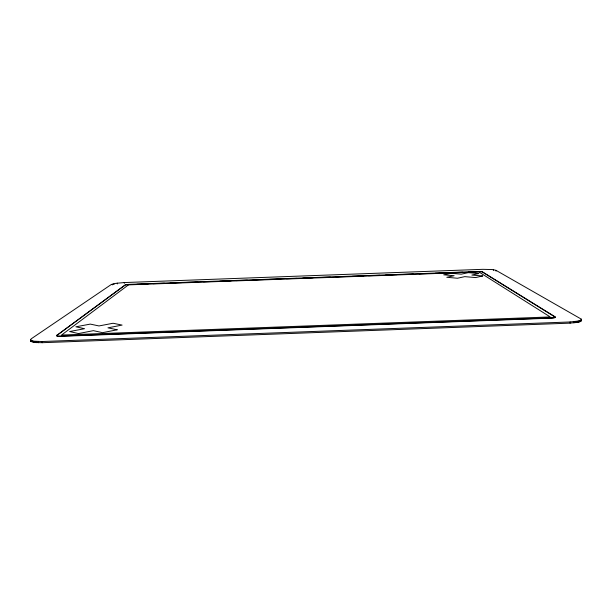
<?xml version="1.0" encoding="UTF-8"?>
<svg xmlns="http://www.w3.org/2000/svg" width="612" height="612" viewBox="0 0 612 612"><rect width="100%" height="100%" fill="white"/><g stroke="black" fill="none" stroke-linecap="round" stroke-linejoin="round"><path stroke-width="0.92" d="M493.356 270.504L493.356 269.693L492.308 269.563L482.876 269.326L124.259 282.56L116.028 283.31L111.208 284.557L31.334 338.742L30.6 339.576L30.753 341.129L35.014 342.529L42.228 342.697L570.101 323.144L578.592 322.164L580.513 321.499L581.377 320.344M496.057 271.17L496.057 270.351L493.356 269.693M551.664 318.148L551.672 317.865A5.041 0.926 1 0 0 555.053 316.771L555.046 317.054A5.041 0.926 1 0 1 551.664 318.148L60.198 336.34A5.049 0.926 -5.2 0 1 56.717 335.498L125.009 285.001A3.55 0.482 -3.8 0 1 129.178 284.351L478.156 271.468A3.542 0.482 -0.5 0 1 482.363 271.805L555.053 316.771M570.101 323.144L570.124 321.973L578.615 320.994L580.536 320.328L581.4 319.189L496.057 270.351M573.995 322.891L574.018 321.721M575.724 322.692L575.747 321.514M577.261 322.447L577.284 321.277M578.592 322.164L578.615 320.994M579.679 321.843L579.702 320.673M580.513 321.499L580.536 320.328M581.079 321.124L581.102 319.961M581.369 320.742L581.4 319.189M56.717 335.498L125.024 285.207A3.55 0.482 -3.8 0 1 129.193 284.557L132.054 284.45M136.82 284.274L148.257 283.853M153.023 283.677L164.467 283.257M170.19 283.042L181.626 282.622M186.392 282.446L197.837 282.025M203.559 281.811L214.047 281.428M219.762 281.214L231.206 280.793M235.972 280.617L247.409 280.189M253.131 279.982L263.619 279.592M269.341 279.386L280.778 278.957M286.5 278.751L296.988 278.361M302.711 278.154L313.199 277.764M318.921 277.55L330.358 277.129M336.08 276.922L347.517 276.494M352.29 276.318L363.727 275.897M368.493 275.721L379.937 275.301M385.652 275.086L397.096 274.666M401.862 274.49L413.307 274.069M419.021 273.855L429.509 273.472M435.231 273.258L446.676 272.837M451.442 272.661L462.879 272.241M468.601 272.026L478.163 271.674A3.542 0.482 -0.4 0 1 482.363 272.011L554.243 316.549M56.694 335.215A5.049 0.926 -5.2 0 0 60.175 336.057L551.672 317.865M30.6 339.576L31.572 340.655L33.553 341.175L42.129 341.519L570.124 321.973M30.707 340.739L30.753 341.129M34.907 341.358L35.014 342.529M33.553 341.175L33.66 342.338M32.436 340.938L32.543 342.1M31.572 340.655L31.679 341.817M30.967 340.326L31.074 341.488M42.129 341.519L42.228 342.697M38.212 341.557L38.319 342.728M36.468 341.488L36.575 342.659M112.187 284.129L112.248 284.94M117.282 283.134L117.336 283.937M113.84 283.7L113.893 284.511M124.259 282.56L124.32 283.371M128.482 284.871L61.537 335.039L550.219 316.947L478.898 271.935L128.482 284.871M482.677 275.974L475.593 277.573L464.738 276.639L457.462 278.246L446.806 277.297L454.119 275.714L443.715 274.819L450.914 273.296L461.28 274.168L468.295 272.654L478.844 273.518L471.867 275.063L482.677 275.974M117.16 329.784L102.541 332.676L93.406 330.656L78.451 333.563L69.653 331.536L84.525 328.705L75.888 326.8L90.278 324.1L98.991 325.944L113.067 323.258L122.094 325.087L107.949 327.833L117.16 329.784"/></g></svg>
